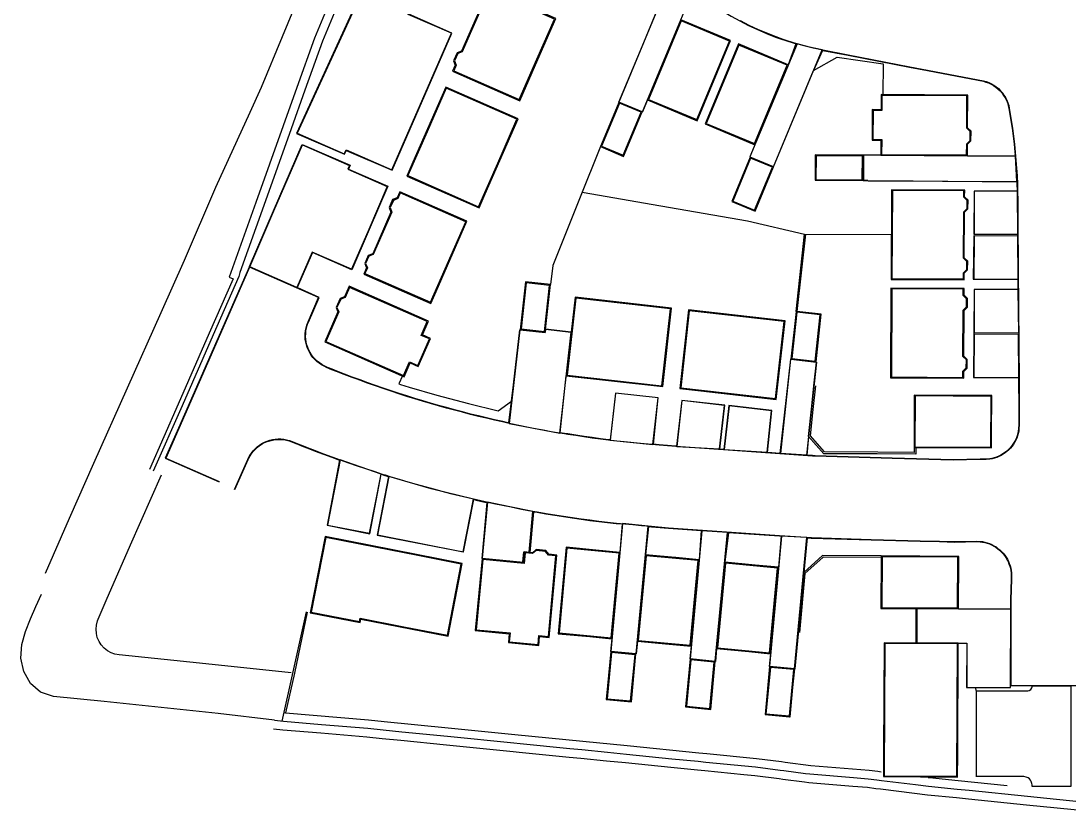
# Model space of a CAD drawing. Header units: metres. Extents: x 356888 to 357246, y 383229 to 383666.
# Drawn here: x 356888.5 to 357010.7, y 383228.6 to 383320.7 of the extents above; entities that cross this region are included whole.
import ezdxf

# ---------------------------------------------------------------- set-up
doc = ezdxf.new("R2010")
doc.units = ezdxf.units.M
for name, color, linetype in [('3D_LINES', 4, 'Continuous'), ('GARAGES FFL', 1, 'Continuous'), ('PLOTS EXTERNAL LEVEL', 3, 'Continuous'), ('PLOTS FFL', 1, 'Continuous')]:
    doc.layers.add(name, color=color, linetype=linetype)

msp = doc.modelspace()

# ---------------------------------------------------------------- linework, layer by layer
at = {"layer": '3D_LINES'}
for points in [[(356941.67, 383364.8, 11.3), (356938.3, 383356.62, 11.2), (356934.58, 383347.55, 10.8), (356930.76, 383338.27, 10.7), (356925.42, 383325.29, 10.55), (356922.72, 383318.72, 10.47), (356920.66, 383312.96, 10.4), (356919.06, 383308.49, 11.1), (356915.86, 383299.55, 11.25), (356912.75, 383290.86, 11.55), (356913.21, 383290.66, 11.55), (356910.42, 383284.31, 11.65), (356906.79, 383276.05, 11.75), (356903.44, 383268.43, 11.75)], [(356942.59, 383364.42, 11.3), (356939.23, 383356.24, 11.2), (356935.5, 383347.17, 10.8), (356931.69, 383337.89, 10.7), (356926.35, 383324.91, 10.55), (356923.66, 383318.36, 10.47), (356921.6, 383312.63, 10.4), (356920, 383308.15, 11.1), (356916.8, 383299.21, 11.25), (356914, 383291.4, 11.55), (356913.87, 383290.92, 11.55)], [(356953.05, 383327.79, 12.6), (356953.45, 383328.71, 12.65), (356961.78, 383325.05, 13.07), (356962.85, 383322.4, 13.2), (356960.89, 383317.71, 13.2), (356958.19, 383311.22, 13.05), (356958.21, 383311.21, 13.05)], [(356891.33, 383256.34, 9.8), (356894.12, 383262.76, 9.57), (356896.95, 383269.16, 9.64), (356904.83, 383286.74, 9.65), (356907.53, 383292.82, 9.75), (356911.21, 383301.32, 9.65), (356915.21, 383310.06, 9.75), (356916.54, 383312.98, 9.78), (356921.43, 383324.84, 9.96)], [(356928.13, 383323.99, 12.05), (356920.62, 383307.59, 12.05), (356926.22, 383305.17, 12.25), (356926.42, 383305.62, 12.15), (356931.78, 383303.31, 12.5), (356938.75, 383319.3, 12.5), (356933.71, 383321.51, 12.08), (356933.79, 383321.69, 12.08)], [(356966.9, 383324.07, 13.09), (356967.05, 383323.98, 13.1), (356967.81, 383323.52, 13.13), (356968.14, 383323.31, 13.14), (356968.55, 383323.04, 13.15), (356969.38, 383322.48, 13.18), (356969.93, 383322.13, 13.2), (356970.35, 383321.86, 13.21), (356971.33, 383321.27, 13.24), (356972.34, 383320.72, 13.27), (356973.36, 383320.2, 13.3), (356974.39, 383319.71, 13.32), (356975.44, 383319.26, 13.35), (356976.51, 383318.84, 13.38), (356977.33, 383318.55, 13.4), (356977.59, 383318.46, 13.41), (356978.68, 383318.11, 13.44), (356978.89, 383318.05, 13.44)], [(356972.36, 383320.76, 13.27), (356973.38, 383320.24, 13.3), (356974.41, 383319.76, 13.32), (356975.46, 383319.31, 13.35), (356976.53, 383318.89, 13.38), (356977.34, 383318.6, 13.4), (356977.6, 383318.5, 13.41), (356978.69, 383318.16, 13.44), (356979.79, 383317.84, 13.47), (356980.9, 383317.57, 13.49), (356982.02, 383317.33, 13.52), (356984.97, 383316.76, 13.6), (356992.16, 383315.38, 13.8), (356994.23, 383314.98, 13.86), (356999.32, 383314, 14), (357000.76, 383313.73, 14.06), (357001.08, 383313.64, 14.08), (357001.39, 383313.52, 14.09), (357001.69, 383313.38, 14.1), (357001.98, 383313.22, 14.12), (357002.25, 383313.03, 14.13), (357002.51, 383312.82, 14.14), (357002.75, 383312.58, 14.16), (357002.97, 383312.33, 14.17), (357003.16, 383312.06, 14.19), (357003.34, 383311.78, 14.2), (357003.49, 383311.48, 14.21), (357003.61, 383311.18, 14.21), (357003.71, 383310.86, 14.22), (357003.78, 383310.53, 14.22), (357003.86, 383310.05, 14.23), (357004.01, 383309.13, 14.25), (357004.14, 383308.21, 14.27), (357004.27, 383307.28, 14.28), (357004.38, 383306.36, 14.3), (357004.47, 383305.43, 14.31), (357004.55, 383304.5, 14.31), (357004.62, 383303.57, 14.32), (357004.68, 383302.64, 14.33), (357004.72, 383301.71, 14.33), (357004.75, 383300.78, 14.34), (357004.76, 383299.85, 14.34), (357004.78, 383297.5, 14.36), (357004.82, 383291.79, 14.4), (357004.92, 383278.66, 14.3), (357004.94, 383275.89, 14.25), (357004.94, 383274.92, 14.23), (357004.94, 383273.65, 14.21), (357004.91, 383273.16, 14.2), (357004.88, 383272.89, 14.18), (357004.82, 383272.61, 14.17), (357004.74, 383272.35, 14.15), (357004.65, 383272.08, 14.13), (357004.53, 383271.83, 14.11), (357004.4, 383271.58, 14.1), (357004.25, 383271.34, 14.08), (357004.09, 383271.12, 14.06), (357003.91, 383270.91, 14.04), (357003.72, 383270.7, 14.03), (357003.51, 383270.52, 14.01), (357003.29, 383270.35, 13.99), (357003.06, 383270.19, 13.97), (357002.82, 383270.05, 13.96), (357002.57, 383269.93, 13.94), (357002.31, 383269.82, 13.92), (357002.04, 383269.74, 13.9), (357001.77, 383269.67, 13.89), (357001.5, 383269.62, 13.87), (357001.08, 383269.58, 13.84), (357000.37, 383269.57, 13.8), (356997.22, 383269.51, 13.73), (356990.13, 383269.71, 13.6), (356981.14, 383269.97, 13.41), (356980.8, 383269.99, 13.4), (356970.96, 383270.67, 13.2), (356964.86, 383271.09, 13.07), (356962.93, 383271.26, 13.03), (356961.66, 383271.38, 13), (356960.74, 383271.47, 12.98), (356958.86, 383271.63, 12.94), (356957.98, 383271.73, 12.93), (356957.02, 383271.84, 12.91), (356956.07, 383271.96, 12.89), (356955.11, 383272.09, 12.87), (356954.15, 383272.23, 12.85), (356953.2, 383272.37, 12.83), (356952.25, 383272.52, 12.81), (356951.88, 383272.58, 12.8), (356951.29, 383272.67, 12.79), (356950.34, 383272.83, 12.77), (356949.39, 383273, 12.75), (356948.44, 383273.18, 12.72), (356947.5, 383273.37, 12.7), (356946.55, 383273.56, 12.68), (356945.61, 383273.75, 12.66), (356945.11, 383273.86, 12.65), (356944.66, 383273.96, 12.64), (356943.72, 383274.17, 12.62), (356942.78, 383274.39, 12.6), (356941.84, 383274.61, 12.58), (356940.91, 383274.85, 12.56), (356939.97, 383275.09, 12.54), (356939.04, 383275.33, 12.52), (356938.11, 383275.58, 12.5), (356937.18, 383275.84, 12.48), (356936.25, 383276.11, 12.46), (356935.32, 383276.38, 12.44), (356934.4, 383276.66, 12.42), (356933.48, 383276.95, 12.4), (356932.56, 383277.25, 12.38), (356931.64, 383277.55, 12.36), (356930.73, 383277.85, 12.33), (356929.82, 383278.17, 12.31), (356928.91, 383278.49, 12.29), (356928, 383278.82, 12.27), (356927.67, 383278.94, 12.26), (356927.09, 383279.15, 12.25), (356926.19, 383279.49, 12.23), (356925.29, 383279.84, 12.21), (356924.75, 383280.05, 12.2), (356924.12, 383280.32, 12.19), (356923.82, 383280.46, 12.18), (356923.53, 383280.62, 12.17), (356923.25, 383280.81, 12.17), (356922.99, 383281.01, 12.16), (356922.75, 383281.24, 12.15), (356922.53, 383281.49, 12.15), (356922.33, 383281.75, 12.14), (356922.15, 383282.03, 12.13), (356922, 383282.33, 12.13), (356921.87, 383282.64, 12.12), (356921.77, 383282.95, 12.11), (356921.69, 383283.28, 12.11), (356921.64, 383283.6, 12.1), (356921.62, 383283.94, 12.09), (356921.63, 383284.27, 12.08), (356921.66, 383284.6, 12.08), (356921.72, 383284.93, 12.07), (356921.81, 383285.25, 12.06), (356921.93, 383285.56, 12.05), (356921.96, 383285.63, 12.05), (356923.19, 383288.47, 11.98), (356915.14, 383292.01, 11.98), (356910.93, 383282.43, 12.1), (356906.88, 383273.21, 12.2), (356905.37, 383269.76, 12.22), (356911.6, 383267.03, 12.22)], [(356981.98, 383317.28, 13.52), (356982.01, 383317.28, 13.52), (356984.96, 383316.71, 13.6), (356992.15, 383315.33, 13.8), (356994.22, 383314.93, 13.86), (356999.31, 383313.95, 14), (357000.75, 383313.68, 14.06), (357001.06, 383313.59, 14.08), (357001.37, 383313.48, 14.09), (357001.67, 383313.34, 14.1), (357001.95, 383313.17, 14.12), (357002.22, 383312.99, 14.13), (357002.48, 383312.78, 14.14), (357002.71, 383312.55, 14.16), (357002.93, 383312.3, 14.17), (357003.12, 383312.04, 14.19), (357003.29, 383311.76, 14.2), (357003.44, 383311.46, 14.21), (357003.56, 383311.16, 14.21), (357003.66, 383310.85, 14.22), (357003.73, 383310.52, 14.22), (357003.81, 383310.04, 14.23), (357003.96, 383309.12, 14.25), (357004.1, 383308.2, 14.27), (357004.22, 383307.28, 14.28), (357004.33, 383306.35, 14.3), (357004.42, 383305.43, 14.31), (357004.45, 383305.13, 14.31)], [(356976.27, 383303.7, 13.35), (356980.95, 383314.94, 13.45), (356983.7, 383316.5, 13.6), (356989.06, 383315.71, 13.8), (356989.04, 383312.12, 13.9)], [(356961.55, 383311.5, 13.3), (356960.97, 383310.1, 13.25), (356960.94, 383310.11, 13.25)], [(356915.12, 383292.09, 11.98), (356917.92, 383298.58, 11.9), (356921.28, 383306.32, 12), (356926.87, 383303.9, 12.2), (356926.68, 383303.44, 12.2), (356931.27, 383301.46, 12.4), (356929.08, 383296.39, 12.4), (356927.06, 383291.71, 12.4), (356922.47, 383293.7, 12.1), (356920.7, 383289.63, 11.98)], [(356956.07, 383306.06, 13.05), (356953.62, 383299.97, 13.05), (356950.5, 383292.2, 12.97), (356950.25, 383289.97, 12.95)], [(356974.09, 383306.28, 13.4), (356973.5, 383304.86, 13.35)], [(356988.78, 383305.05, 13.9), (356986.78, 383305.06, 13.95)], [(356992.58, 383302.03, 14.1), (356987.27, 383302.06, 13.96), (356987.27, 383302.11, 13.96), (356986.73, 383302.11, 13.95)], [(357004.66, 383301.92, 14.33), (357004.67, 383301.71, 14.33), (357004.7, 383300.89, 14.34)], [(356953.94, 383300.76, 13.05), (356963.12, 383299.16, 13.2), (356973.22, 383297.4, 13.35)], [(356973.22, 383297.4, 13.35), (356979.88, 383295.86, 13.5), (356990.01, 383295.81, 14.1)], [(356978.91, 383286.86, 13.15), (356979.88, 383295.86, 13.5)], [(356979.99, 383295.86, 13.51), (356978.98, 383286.85, 13.6)], [(357004.74, 383295.82, 14.37), (357004.75, 383295.64, 14.37)], [(356915.11, 383292.07, 11.98), (356910.88, 383282.45, 12.1), (356906.84, 383273.23, 12.2), (356905.3, 383269.74, 12.22), (356911.58, 383266.98, 12.22)], [(356913.87, 383290.92, 11.55), (356910.88, 383284.11, 11.65), (356907.25, 383275.85, 11.75), (356903.9, 383268.22, 11.75)], [(357004.78, 383290.58, 14.39), (357004.79, 383289.41, 14.38)], [(356945.38, 383273.85, 12.66), (356945.12, 383273.91, 12.65), (356944.67, 383274.01, 12.64), (356943.73, 383274.22, 12.62), (356942.79, 383274.44, 12.6), (356941.85, 383274.66, 12.58), (356940.92, 383274.89, 12.56), (356939.98, 383275.13, 12.54), (356939.05, 383275.38, 12.52), (356938.12, 383275.63, 12.5), (356937.19, 383275.89, 12.48), (356936.26, 383276.16, 12.46), (356935.34, 383276.43, 12.44), (356934.42, 383276.71, 12.42), (356933.49, 383277, 12.4), (356932.58, 383277.29, 12.38), (356931.66, 383277.59, 12.36), (356930.74, 383277.9, 12.33), (356929.83, 383278.22, 12.31), (356928.92, 383278.54, 12.29), (356928.02, 383278.86, 12.27), (356927.69, 383278.98, 12.26), (356927.11, 383279.2, 12.25), (356926.21, 383279.54, 12.23), (356925.31, 383279.89, 12.21), (356924.77, 383280.1, 12.2), (356924.22, 383280.33, 12.19), (356923.84, 383280.5, 12.18), (356923.56, 383280.66, 12.17), (356923.28, 383280.85, 12.17), (356923.03, 383281.05, 12.16), (356922.79, 383281.28, 12.15), (356922.57, 383281.52, 12.15), (356922.37, 383281.78, 12.14), (356922.2, 383282.06, 12.13), (356922.04, 383282.35, 12.13), (356921.92, 383282.65, 12.12), (356921.82, 383282.97, 12.11), (356921.74, 383283.28, 12.11), (356921.69, 383283.61, 12.1), (356921.67, 383283.94, 12.09), (356921.68, 383284.27, 12.08), (356921.71, 383284.59, 12.08), (356921.77, 383284.91, 12.07), (356921.86, 383285.23, 12.06), (356921.97, 383285.54, 12.05), (356922, 383285.61, 12.05), (356923.26, 383288.49, 11.98), (356920.75, 383289.6, 11.98)], [(356945.93, 383278.29, 12.8), (356946.65, 383284.72, 12.95), (356946.7, 383284.72, 12.95)], [(356949.67, 383284.78, 12.95), (356952.65, 383284.45, 13.05)], [(356992.87, 383270.98, 13.65), (356992.87, 383270.2, 13.64), (356992.87, 383270.2, 13.64), (356988.38, 383270.23, 13.6), (356982.13, 383270.26, 13.4), (356980.35, 383272.26, 13.45), (356980.69, 383275.45, 13.5), (356980.69, 383275.45, 13.5), (356980.98, 383278.18, 13.55), (356981.28, 383280.95, 13.6)], [(356932.96, 383279.33, 12.3), (356932.56, 383278.41, 12.34), (356932.76, 383278.33, 12.35), (356933.77, 383278.03, 12.4), (356936.99, 383277.07, 12.46), (356940.69, 383276.11, 12.53), (356944.14, 383275.28, 12.6), (356945.71, 383276.39, 12.7), (356945.93, 383278.29, 12.8)], [(357004.87, 383279.09, 14.3), (357004.87, 383278.66, 14.3), (357004.89, 383275.89, 14.25), (357004.89, 383274.92, 14.23), (357004.89, 383273.65, 14.21), (357004.86, 383273.17, 14.2), (357004.83, 383272.9, 14.18), (357004.77, 383272.63, 14.17), (357004.69, 383272.36, 14.15), (357004.6, 383272.1, 14.13), (357004.49, 383271.85, 14.11), (357004.36, 383271.61, 14.1), (357004.21, 383271.37, 14.08), (357004.05, 383271.15, 14.06), (357003.87, 383270.94, 14.04), (357003.68, 383270.74, 14.03), (357003.48, 383270.56, 14.01), (357003.26, 383270.39, 13.99), (357003.03, 383270.23, 13.97), (357002.79, 383270.09, 13.96), (357002.54, 383269.97, 13.94), (357002.29, 383269.87, 13.92), (357002.03, 383269.78, 13.9), (357001.76, 383269.72, 13.89), (357001.49, 383269.67, 13.87), (357001.07, 383269.63, 13.84), (357000.37, 383269.62, 13.8), (356997.22, 383269.56, 13.73), (356990.13, 383269.76, 13.6), (356981.14, 383270.02, 13.41), (356980.8, 383270.04, 13.4), (356980.15, 383270.08, 13.39)], [(356992.66, 383270.99, 13.95), (356992.66, 383270.42, 13.91), (356992.66, 383270.42, 13.91), (356988.43, 383270.44, 13.6), (356982.23, 383270.47, 13.4), (356980.57, 383272.33, 13.44), (356980.91, 383275.43, 13.5), (356981.22, 383278.16, 13.55)], [(356913.38, 383266.1, 12.22), (356914.92, 383269.6, 12.21), (356915, 383269.77, 12.21), (356915.16, 383270.06, 12.21), (356915.34, 383270.34, 12.21), (356915.55, 383270.6, 12.21), (356915.78, 383270.84, 12.21), (356916.02, 383271.06, 12.21), (356916.29, 383271.26, 12.21), (356916.57, 383271.44, 12.21), (356916.86, 383271.6, 12.21), (356917.17, 383271.73, 12.21), (356917.48, 383271.83, 12.21), (356917.81, 383271.91, 12.21), (356918.13, 383271.96, 12.21), (356918.47, 383271.98, 12.21), (356918.8, 383271.98, 12.2), (356919.13, 383271.95, 12.2), (356919.46, 383271.89, 12.2), (356919.78, 383271.8, 12.2), (356920.1, 383271.68, 12.2), (356920.57, 383271.49, 12.2), (356920.58, 383271.49, 12.2), (356921.39, 383271.17, 12.2), (356921.84, 383270.99, 12.21), (356922.8, 383270.62, 12.23), (356923.77, 383270.25, 12.26), (356924.74, 383269.89, 12.28), (356925.71, 383269.54, 12.3), (356926.69, 383269.2, 12.32), (356927.67, 383268.86, 12.34), (356928.65, 383268.53, 12.36), (356929.63, 383268.21, 12.37), (356930.62, 383267.89, 12.39), (356930.95, 383267.79, 12.4), (356931.61, 383267.58, 12.41), (356932.6, 383267.28, 12.43), (356933.59, 383266.99, 12.46), (356934.59, 383266.7, 12.48), (356935.58, 383266.43, 12.5), (356936.58, 383266.15, 12.52), (356937.58, 383265.89, 12.54), (356938.59, 383265.63, 12.56), (356939.59, 383265.38, 12.58), (356940.6, 383265.14, 12.6), (356941.6, 383264.91, 12.62), (356942.61, 383264.68, 12.64), (356943.63, 383264.46, 12.66), (356944.64, 383264.25, 12.68), (356945.65, 383264.05, 12.7), (356946.67, 383263.85, 12.72), (356947.69, 383263.66, 12.74), (356948.71, 383263.48, 12.76), (356949.73, 383263.3, 12.78), (356950.75, 383263.14, 12.8), (356951.77, 383262.98, 12.82), (356952.8, 383262.82, 12.84), (356953.82, 383262.68, 12.86), (356954.85, 383262.54, 12.88), (356955.87, 383262.41, 12.9), (356956.9, 383262.29, 12.92), (356957.93, 383262.18, 12.94), (356959.87, 383262.01, 12.98), (356960.88, 383261.91, 13), (356962.05, 383261.8, 13.03), (356964.02, 383261.63, 13.07), (356970.23, 383261.2, 13.2), (356976.97, 383260.73, 13.33), (356980.69, 383260.48, 13.4), (356987.67, 383260.28, 13.55), (356993.38, 383260.12, 13.66), (356995.64, 383260.06, 13.7), (356997.39, 383260.01, 13.74), (356999.96, 383260.06, 13.8), (357000.39, 383260.04, 13.8), (357000.67, 383260.01, 13.8), (357000.94, 383259.95, 13.81), (357001.21, 383259.88, 13.81), (357001.48, 383259.78, 13.81), (357001.74, 383259.67, 13.81), (357001.99, 383259.54, 13.81), (357002.23, 383259.4, 13.81), (357002.46, 383259.23, 13.82), (357002.67, 383259.06, 13.82), (357002.88, 383258.86, 13.82), (357003.07, 383258.66, 13.82), (357003.25, 383258.44, 13.82), (357003.41, 383258.21, 13.82), (357003.55, 383257.96, 13.83), (357003.68, 383257.71, 13.83), (357003.78, 383257.45, 13.83), (357003.87, 383257.19, 13.83), (357003.95, 383256.92, 13.83), (357004, 383256.64, 13.83), (357004.03, 383256.36, 13.84), (357004.04, 383256.08, 13.84), (357004.03, 383255.65, 13.84), (357003.96, 383253.24, 13.83), (357003.94, 383250.21, 13.81), (357003.94, 383249.81, 13.81), (357003.94, 383243.24, 13.86), (357013.44, 383243.24, 13.86)], [(356913.42, 383266.08, 12.22), (356914.96, 383269.58, 12.21), (356915.04, 383269.75, 12.21), (356915.2, 383270.03, 12.21), (356915.38, 383270.31, 12.21), (356915.59, 383270.56, 12.21), (356915.81, 383270.8, 12.21), (356916.05, 383271.02, 12.21), (356916.31, 383271.22, 12.21), (356916.59, 383271.4, 12.21), (356916.88, 383271.55, 12.21), (356917.18, 383271.68, 12.21), (356917.5, 383271.78, 12.21), (356917.81, 383271.86, 12.21), (356918.14, 383271.91, 12.21), (356918.47, 383271.93, 12.21), (356918.79, 383271.93, 12.2), (356919.12, 383271.9, 12.2), (356919.44, 383271.84, 12.2), (356919.76, 383271.75, 12.2), (356920.08, 383271.63, 12.2), (356920.55, 383271.44, 12.2), (356920.56, 383271.44, 12.2), (356921.37, 383271.12, 12.2), (356921.82, 383270.94, 12.21), (356922.78, 383270.57, 12.23), (356923.75, 383270.2, 12.26), (356924.72, 383269.85, 12.28), (356925.63, 383269.52, 12.3)], [(356957.2, 383271.87, 12.91), (356957.03, 383271.89, 12.91), (356956.07, 383272.01, 12.89), (356955.12, 383272.14, 12.87), (356954.16, 383272.28, 12.85), (356953.21, 383272.42, 12.83), (356952.25, 383272.57, 12.81), (356951.89, 383272.63, 12.8), (356951.37, 383272.71, 12.79)], [(356964.93, 383271.13, 13.07), (356964.86, 383271.14, 13.07), (356962.94, 383271.31, 13.03), (356962.25, 383271.37, 13.01)], [(356970.49, 383270.75, 13.19), (356970, 383270.78, 13.18)], [(356977.06, 383270.3, 13.32), (356975.56, 383270.4, 13.29)], [(356920, 383244.71, 12), (356909.29, 383245.83, 11.9), (356899.91, 383246.8, 11.81), (356899.43, 383246.89, 11.8), (356898.97, 383247.06, 11.8), (356898.54, 383247.3, 11.81), (356898.16, 383247.61, 11.83), (356897.83, 383247.97, 11.84), (356897.57, 383248.38, 11.86), (356897.37, 383248.83, 11.87), (356897.26, 383249.31, 11.88), (356897.22, 383249.8, 11.9), (356897.26, 383250.28, 11.91), (356897.38, 383250.76, 11.93), (356897.47, 383250.99, 11.93), (356898.41, 383253.13, 12), (356901.26, 383259.62, 12.15), (356904.85, 383267.81, 12.22)], [(356930.49, 383267.88, 12.39), (356930.6, 383267.84, 12.39), (356930.93, 383267.74, 12.4), (356931.36, 383267.61, 12.41)], [(356941.31, 383264.93, 12.61), (356941.59, 383264.86, 12.62), (356942.6, 383264.63, 12.64), (356942.82, 383264.58, 12.64)], [(356948.27, 383263.5, 12.75), (356948.7, 383263.43, 12.76), (356949.72, 383263.25, 12.78), (356950.74, 383263.09, 12.8), (356951.76, 383262.93, 12.82), (356952.79, 383262.77, 12.84), (356953.81, 383262.63, 12.86), (356954.84, 383262.49, 12.88), (356955.87, 383262.36, 12.9), (356956.9, 383262.24, 12.92), (356957.92, 383262.13, 12.94), (356958.6, 383262.07, 12.96)], [(356961.68, 383261.78, 13.02), (356962.05, 383261.75, 13.03), (356964.02, 383261.58, 13.07), (356967.82, 383261.31, 13.15)], [(356971, 383261.09, 13.21), (356976.97, 383260.68, 13.33), (356977.15, 383260.67, 13.33)], [(356980.21, 383260.46, 13.39), (356980.68, 383260.43, 13.4), (356987.67, 383260.23, 13.55), (356993.37, 383260.07, 13.66), (356995.63, 383260.01, 13.7), (356997.39, 383259.96, 13.74), (356999.95, 383260.01, 13.8), (357000.38, 383259.99, 13.8), (357000.66, 383259.96, 13.8), (357000.93, 383259.9, 13.81), (357001.2, 383259.83, 13.81), (357001.46, 383259.74, 13.81), (357001.72, 383259.63, 13.81), (357001.96, 383259.5, 13.81), (357002.2, 383259.36, 13.81), (357002.43, 383259.19, 13.82), (357002.64, 383259.02, 13.82), (357002.84, 383258.83, 13.82), (357003.03, 383258.62, 13.82), (357003.21, 383258.41, 13.82), (357003.36, 383258.18, 13.82), (357003.51, 383257.94, 13.83), (357003.63, 383257.69, 13.83), (357003.74, 383257.44, 13.83), (357003.83, 383257.17, 13.83), (357003.9, 383256.9, 13.83), (357003.95, 383256.63, 13.83), (357003.98, 383256.36, 13.84), (357003.99, 383256.08, 13.84), (357003.98, 383255.65, 13.84), (357003.91, 383253.24, 13.83), (357003.9, 383252.18, 13.82)], [(356988.83, 383258.34, 13.52), (356981.98, 383258.38, 13.39), (356979.8, 383256.4, 13.34), (356979.8, 383256.39, 13.34), (356979.13, 383249.26, 13.2), (356978.74, 383245.18, 13.1)], [(356988.83, 383258.15, 13.75), (356982.06, 383258.2, 13.75), (356979.91, 383256.31, 13.75), (356979.29, 383249.4, 13.75)], [(356918.03, 383239.18, 10.15), (356911.46, 383239.97, 10), (356898.16, 383241.36, 9.95), (356892.27, 383241.97, 9.83), (356890.75, 383242.46, 9.8), (356889.56, 383243.49, 9.77), (356888.78, 383244.87, 9.74), (356888.46, 383246.42, 9.7), (356888.57, 383248.01, 9.67), (356889, 383249.53, 9.64), (356889.58, 383251.01, 9.69), (356890.21, 383252.46, 9.75), (356890.87, 383253.89, 9.8)], [(356921.72, 383251.81, 12.55), (356920.18, 383244.84, 12), (356918.91, 383239.1, 10.17)], [(356921.86, 383251.78, 12.55), (356920.36, 383244.66, 12), (356919.34, 383240.07, 11.62)], [(356957.4, 383248.69, 12.75), (356957.26, 383247.2, 12.75), (356957.28, 383247.2, 12.75)], [(356960.38, 383248.41, 12.8), (356960.24, 383246.92, 12.8), (356960.22, 383246.92, 12.8)], [(356966.65, 383247.82, 12.95), (356966.51, 383246.33, 12.95), (356966.53, 383246.33, 12.95)], [(356969.63, 383247.54, 13), (356969.49, 383246.05, 12.95), (356969.47, 383246.05, 12.95)], [(356975.9, 383246.95, 13.15), (356975.76, 383245.46, 13.15)], [(356919.13, 383240.09, 10.48), (356919.34, 383240.07, 11.62), (356929.01, 383239.24, 11.58), (356930.82, 383239.06, 11.6), (356938.31, 383238.32, 11.65), (356946.08, 383237.54, 11.7), (356954, 383236.75, 11.85), (356959.21, 383236.24, 11.9), (356967.57, 383235.4, 11.95), (356968.47, 383235.31, 11.95), (356974.29, 383234.73, 12.25), (356977.18, 383234.37, 12.4), (356977.61, 383234.31, 12.7), (356980.61, 383233.93, 12.95), (356987.43, 383233.36, 13.52), (356988.44, 383233.24, 13.6), (356988.84, 383233.19, 13.6)], [(356918.03, 383239.18, 10.15), (356919.11, 383239.08, 10.17), (356923.52, 383238.71, 10.25), (356928.92, 383238.25, 10.39), (356930.72, 383238.07, 10.44), (356932.89, 383237.85, 10.5), (356938.21, 383237.32, 10.6), (356945.98, 383236.55, 10.74), (356946.69, 383236.48, 10.75), (356952.52, 383235.9, 10.85), (356953.9, 383235.76, 10.9), (356956.89, 383235.46, 11), (356959.11, 383235.24, 11.07), (356964.39, 383234.71, 11.25), (356967.47, 383234.41, 11.34), (356968.37, 383234.32, 11.37), (356972.92, 383233.86, 11.5), (356974.18, 383233.74, 11.54), (356977.05, 383233.37, 11.65), (356977.49, 383233.32, 11.66), (356980.01, 383233, 11.75), (356980.5, 383232.94, 11.77), (356985.61, 383232.51, 12), (356987.33, 383232.37, 12.05), (356988.32, 383232.25, 12.08), (356988.87, 383232.18, 12.1), (356992.82, 383231.69, 12.25), (356994.36, 383231.51, 12.31), (356997.7, 383231.16, 12.44), (356999.11, 383231.02, 12.5), (357005.9, 383230.32, 12.75), (357013.05, 383229.6, 13)], [(356917.94, 383238.18, 10.15), (356919.03, 383238.09, 10.17), (356923.44, 383237.71, 10.25), (356928.82, 383237.25, 10.39), (356930.62, 383237.07, 10.44), (356932.79, 383236.85, 10.5), (356938.11, 383236.32, 10.6), (356945.88, 383235.55, 10.74), (356946.59, 383235.48, 10.75), (356952.42, 383234.9, 10.85), (356953.8, 383234.76, 10.9), (356956.79, 383234.47, 11), (356959.01, 383234.25, 11.07), (356964.29, 383233.72, 11.25), (356967.38, 383233.41, 11.34), (356968.27, 383233.32, 11.37), (356972.82, 383232.87, 11.5), (356974.07, 383232.74, 11.54), (356976.93, 383232.38, 11.65), (356977.36, 383232.33, 11.66), (356979.88, 383232.01, 11.75), (356980.4, 383231.94, 11.77), (356985.52, 383231.52, 12), (356987.22, 383231.37, 12.05), (356988.2, 383231.25, 12.08), (356988.75, 383231.19, 12.1), (356992.7, 383230.7, 12.25), (356994.24, 383230.51, 12.31), (356997.6, 383230.17, 12.44), (356999.01, 383230.02, 12.5), (357005.8, 383229.33, 12.75), (357012.95, 383228.61, 13)], [(356994.31, 383232.52, 13.6), (356994.47, 383232.5, 13.6), (356997.8, 383232.16, 13.6), (357003.53, 383231.57, 13.9)]]:
    msp.add_polyline3d(points, dxfattribs=at)
at = {"layer": '3D_LINES', "linetype": 'Continuous'}
for points in [[(356964.17, 383325.57, 13), (356958.21, 383311.26, 13.08), (356960.97, 383310.11, 13.25), (356966.82, 383324.16, 13.09)], [(356979.01, 383318.06, 13.44), (356973.52, 383304.86, 13.35), (356976.26, 383303.72, 13.35), (356981.94, 383317.33, 13.52), (356980.48, 383317.65, 13.48)], [(357004.51, 383304.96, 14.31), (356986.76, 383305.05, 13.95), (356986.75, 383302.13, 13.95), (356987.3, 383302.08, 13.97), (357004.67, 383301.99, 14.33)], [(357004.74, 383300.84, 14.34), (356999.69, 383300.87, 14.14), (356999.66, 383295.87, 14.15), (357004.78, 383295.84, 14.37)], [(357004.79, 383295.63, 14.37), (356999.66, 383295.65, 14.15), (356999.63, 383290.65, 14.15), (357004.8, 383290.62, 14.39)], [(357004.83, 383289.36, 14.38), (356999.69, 383289.39, 14.15), (356999.66, 383284.39, 14.14), (357004.88, 383284.36, 14.34)], [(356951.33, 383272.67, 12.79), (356952.65, 383284.44, 13.05), (356949.67, 383284.78, 12.95), (356949.63, 383284.39, 12.95), (356946.65, 383284.72, 12.95), (356945.43, 383273.8, 12.66)], [(357004.87, 383284.15, 14.34), (356999.66, 383284.18, 14.14), (356999.63, 383279.18, 14.05), (357004.91, 383279.15, 14.3)], [(356977.12, 383270.27, 13.32), (356978.3, 383281.28, 13.16), (356981.28, 383280.95, 13.6), (356980.11, 383270.09, 13.39)], [(356962.2, 383271.35, 13.01), (356962.8, 383276.76, 13.04), (356957.83, 383277.32, 13.02), (356957.22, 383271.86, 12.91)], [(356969.97, 383270.82, 13.18), (356970.53, 383275.9, 13.16), (356965.56, 383276.45, 13.07), (356964.97, 383271.1, 13.07)], [(356975.51, 383270.45, 13.29), (356976.05, 383275.28, 13.18), (356971.08, 383275.84, 13.16), (356970.51, 383270.76, 13.19)], [(356925.69, 383269.53, 12.3), (356924.22, 383261.94, 12.51), (356929.12, 383260.98, 12.53), (356930.47, 383267.88, 12.39)], [(356931.39, 383267.62, 12.41), (356930.05, 383260.8, 12.53), (356940.07, 383258.84, 12.56), (356941.27, 383264.97, 12.61), (356936.31, 383266.16, 12.51)], [(356942.88, 383264.61, 12.65), (356942.27, 383258.07, 12.6), (356947.02, 383257.63, 12.6), (356947.14, 383258.84, 12.6), (356947.76, 383258.78, 12.6), (356948.2, 383263.54, 12.75), (356945.49, 383264.06, 12.7)], [(356958.66, 383262.11, 12.96), (356957.27, 383247.21, 12.75), (356960.23, 383246.94, 12.77), (356961.64, 383261.83, 13.02)], [(356967.92, 383261.29, 13.15), (356966.53, 383246.34, 12.95), (356969.46, 383246.07, 12.95), (356970.9, 383261.06, 13.21)], [(356977.19, 383260.66, 13.33), (356975.78, 383245.48, 13.15), (356978.7, 383245.2, 13.15), (356980.17, 383260.49, 13.39)], [(357003.94, 383252.14, 13.82), (356993, 383252.18, 13.75), (356992.99, 383248.25, 13.8), (356998.84, 383248.17, 13.8), (356998.81, 383243.02, 13.81), (357003.91, 383242.99, 13.86)], [(357010.94, 383243.22, 13.86), (357010.94, 383231.48, 13.88), (357006.44, 383231.48, 13.89), (357006.43, 383231.67, 13.89), (357006.42, 383231.83, 13.89), (357006.34, 383232.06, 13.89), (357006.24, 383232.22, 13.89), (357006.12, 383232.35, 13.89), (357005.98, 383232.47, 13.89), (357005.76, 383232.57, 13.89), (357005.49, 383232.63, 13.89), (356999.94, 383232.63, 13.82), (356999.94, 383242.63, 13.82), (357005.94, 383242.63, 13.86), (357006.11, 383242.66, 13.86), (357006.3, 383242.78, 13.86), (357006.4, 383242.95, 13.86), (357006.43, 383243.08, 13.86), (357006.44, 383243.22, 13.86)]]:
    msp.add_polyline3d(points, close=True, dxfattribs=at)
at = {"layer": '3D_LINES'}
for points in [[(356928.22, 383324.06, 12.05), (356920.68, 383307.62, 12.05), (356926.19, 383305.23, 12.25), (356926.4, 383305.69, 12.15), (356931.75, 383303.37, 12.5), (356938.68, 383319.27, 12.5), (356933.64, 383321.48, 12.08), (356933.77, 383321.76, 12.08), (356928.22, 383324.06, 12.05)], [(356915.16, 383292.05, 11.98), (356917.97, 383298.56, 11.9), (356921.3, 383306.26, 12), (356926.81, 383303.88, 12.2), (356926.61, 383303.42, 12.2), (356931.2, 383301.43, 12.4), (356929.04, 383296.41, 12.4), (356927.03, 383291.78, 12.4), (356922.44, 383293.76, 12.1), (356920.64, 383289.62, 11.98), (356915.16, 383292.05, 11.98)]]:
    msp.add_polyline3d(points, close=True, dxfattribs=at)
at = {"layer": '3D_LINES', "linetype": 'Continuous'}
for points in [[(356978.89, 383318.05, 13.44), (356977.98, 383315.61, 13.4)], [(356981.98, 383317.28, 13.52), (356980.95, 383314.94, 13.45)], [(356998.9, 383304.99, 13.9), (357004.49, 383304.97, 14.31), (357004.45, 383305.13, 14.31)], [(357004.66, 383301.92, 14.33), (356992.58, 383302.03, 14.1)], [(357004.7, 383300.89, 14.34), (356999.68, 383300.87, 14.14), (356999.63, 383295.84, 14.15), (357004.74, 383295.82, 14.37)], [(357004.75, 383295.64, 14.37), (356999.64, 383295.66, 14.15), (356999.58, 383290.61, 14.15), (357004.78, 383290.58, 14.39)], [(357004.79, 383289.41, 14.38), (356999.68, 383289.4, 14.15), (356999.65, 383284.37, 14.14), (356999.65, 383284.17, 14.14), (356999.61, 383279.16, 14.14), (357004.87, 383279.09, 14.3)], [(356977.06, 383270.3, 13.32), (356978.3, 383281.28, 13.15), (356978.3, 383281.28, 13.15)], [(356951.37, 383272.71, 12.79), (356952.08, 383279.34, 13.05)], [(356962.25, 383271.37, 13.01), (356962.81, 383276.77, 13.04), (356957.83, 383277.33, 13.02), (356957.2, 383271.87, 12.91)], [(356945.38, 383273.85, 12.66), (356945.71, 383276.39, 12.7)], [(356965.56, 383276.47, 13.16), (356964.93, 383271.13, 13.07)], [(356970, 383270.78, 13.18), (356970.57, 383275.92, 13.16), (356965.56, 383276.47, 13.16)], [(356975.56, 383270.4, 13.29), (356976.08, 383275.31, 13.18), (356971.04, 383275.88, 13.16), (356970.49, 383270.75, 13.19)], [(356980.35, 383272.26, 13.45), (356980.15, 383270.08, 13.39)], [(356925.63, 383269.52, 12.3), (356924.2, 383261.93, 12.51), (356929.16, 383260.92, 12.53), (356930.49, 383267.88, 12.39)], [(356975.48, 383270.31, 13.29), (356975.48, 383270.31, 13.29)], [(356931.36, 383267.61, 12.41), (356930.01, 383260.78, 12.53), (356940.1, 383258.81, 12.56), (356941.31, 383264.93, 12.61)], [(356942.82, 383264.58, 12.64), (356942.25, 383258.04, 12.6), (356942.26, 383258.04, 12.6)], [(356948.27, 383263.5, 12.75), (356947.82, 383258.75, 12.6)], [(356958.6, 383262.07, 12.96), (356958.34, 383258.76, 12.75)], [(356961.68, 383261.78, 13.02), (356961.33, 383258.48, 12.8)], [(356967.82, 383261.31, 13.15), (356967.59, 383257.89, 12.95)], [(356971, 383261.09, 13.21), (356970.58, 383257.61, 13)], [(356977.15, 383260.67, 13.33), (356976.84, 383257.02, 13.15)], [(356980.21, 383260.46, 13.39), (356979.8, 383256.4, 13.34)], [(356992.93, 383248.2, 13.8), (356992.92, 383252.21, 13.75)], [(356997.85, 383252.18, 13.75), (357003.9, 383252.18, 13.82)], [(356997.84, 383248.17, 13.8), (356998.83, 383248.17, 13.8), (356998.79, 383243.01, 13.81), (356999.81, 383243, 13.81), (356999.91, 383242.63, 13.81), (356999.92, 383232.61, 13.82)]]:
    msp.add_polyline3d(points, dxfattribs=at)
at = {"layer": '3D_LINES', "transparency": 33554687}
msp.add_polyline3d([(356924.12, 383280.32, 12.18), (356923.82, 383280.46, 12.17), (356923.53, 383280.62, 12.16), (356923.25, 383280.81, 12.15), (356922.99, 383281.01, 12.14), (356922.75, 383281.24, 12.13), (356922.53, 383281.49, 12.12), (356922.33, 383281.75, 12.11), (356922.15, 383282.03, 12.1), (356922, 383282.33, 12.09), (356921.87, 383282.64, 12.09), (356921.77, 383282.95, 12.08), (356921.69, 383283.28, 12.07), (356921.64, 383283.6, 12.06), (356921.62, 383283.94, 12.06), (356921.63, 383284.27, 12.05), (356921.66, 383284.6, 12.05), (356921.72, 383284.93, 12.04), (356921.81, 383285.25, 12.03), (356921.93, 383285.56, 12.03), (356921.96, 383285.63, 12.03)], dxfattribs=at)
at = {"layer": 'GARAGES FFL', "linetype": 'Continuous'}
for points, elevation in [([(356960.81, 383310.06), (356958.28, 383311.11), (356956.2, 383306.12), (356958.73, 383305.06)], 13.25), ([(356986.65, 383304.96), (356981.23, 383304.99), (356981.22, 383302.24), (356986.63, 383302.21)], 13.95), ([(356976.14, 383303.65), (356973.6, 383304.71), (356971.52, 383299.71), (356974.05, 383298.65)], 13.35), ([(356950.14, 383289.88), (356947.41, 383290.19), (356946.81, 383284.81), (356949.54, 383284.5)], 12.95), ([(356981.73, 383286.45), (356979, 383286.75), (356978.41, 383281.37), (356981.14, 383281.07)], 13.6), ([(356960.11, 383246.83), (356957.37, 383247.09), (356956.87, 383241.7), (356959.6, 383241.44)], 12.75), ([(356969.36, 383245.96), (356966.62, 383246.22), (356966.12, 383240.83), (356968.85, 383240.57)], 12.95), ([(356978.63, 383245.09), (356975.9, 383245.35), (356975.39, 383239.95), (356978.13, 383239.7)], 13.15)]:
    msp.add_lwpolyline(points, close=True, dxfattribs=dict(at, elevation=elevation))
at = {"layer": 'PLOTS EXTERNAL LEVEL'}
for points in [[(356948.75, 383316.2, 12.5), (356950.86, 383320.99, 12.5), (356943.04, 383324.42, 12.5), (356942.72, 383323.71, 12.5), (356942.2, 383323.5, 12.5), (356941.8, 383322.58, 12.5), (356942, 383322.06, 12.5), (356939.87, 383317.2, 12.5), (356939.34, 383317, 12.5), (356938.94, 383316.07, 12.5), (356939.14, 383315.55, 12.5), (356938.83, 383314.84, 12.5), (356946.65, 383311.4, 12.5), (356948.75, 383316.2, 12.5)], [(356971.25, 383318.42, 13.3), (356965.45, 383320.84, 13.3), (356961.55, 383311.5, 13.3), (356967.36, 383309.08, 13.3), (356971.25, 383318.42, 13.3)], [(356977.98, 383315.61, 13.4), (356972.17, 383318.04, 13.4), (356968.28, 383308.7, 13.4), (356974.09, 383306.28, 13.4), (356977.98, 383315.61, 13.4)], [(356946.46, 383309.3, 12.5), (356938.03, 383313, 12.5), (356934.18, 383304.24, 12.5), (356933.47, 383302.63, 12.4), (356941.91, 383298.92, 12.4), (356942.62, 383300.54, 12.5), (356946.46, 383309.3, 12.5)], [(356998.94, 383312.07, 13.9), (356988.82, 383312.13, 13.9), (356988.81, 383310.37, 13.9), (356987.78, 383310.38, 13.9), (356987.76, 383306.81, 13.9), (356988.79, 383306.8, 13.9), (356988.78, 383305.05, 13.9), (356998.9, 383304.99, 13.9), (356998.9, 383306.33, 13.9), (356999.3, 383306.72, 13.9), (356999.31, 383307.86, 13.9), (356998.92, 383308.26, 13.9), (356998.94, 383312.07, 13.9)], [(356960.94, 383310.11, 13.25), (356958.23, 383311.24, 13.25), (356958.21, 383311.21, 13.05), (356956.07, 383306.06, 13.25), (356958.78, 383304.93, 13.25), (356960.94, 383310.11, 13.25)], [(356976.27, 383303.7, 13.35), (356973.55, 383304.84, 13.35), (356971.39, 383299.65, 13.35), (356974.11, 383298.52, 13.35), (356976.27, 383303.7, 13.35)], [(356986.75, 383305.06, 13.95), (356981.13, 383305.09, 13.95), (356981.12, 383302.14, 13.95), (356986.73, 383302.11, 13.95), (356986.75, 383305.06, 13.95)], [(356940.49, 383297.36, 12.4), (356932.67, 383300.8, 12.4), (356932.35, 383300.08, 12.4), (356931.83, 383299.88, 12.4), (356931.43, 383298.96, 12.4), (356931.63, 383298.43, 12.4), (356929.5, 383293.58, 12.4), (356928.97, 383293.37, 12.38), (356928.57, 383292.45, 12.35), (356928.77, 383291.93, 12.33), (356928.46, 383291.21, 12.3), (356936.28, 383287.78, 12.3), (356936.9, 383289.19, 12.4), (356940.49, 383297.36, 12.4)], [(356998.56, 383298.41, 14.1), (356998.95, 383298.8, 14.1), (356998.97, 383299.82, 14.1), (356998.57, 383300.22, 14.1), (356998.58, 383301, 14.1), (356990.04, 383301.04, 14.1), (356989.98, 383290.58, 14.1), (356998.52, 383290.53, 14.1), (356998.52, 383291.31, 14.1), (356998.91, 383291.69, 14.1), (356998.93, 383292.71, 14.1), (356998.53, 383293.11, 14.1), (356998.56, 383298.41, 14.1)], [(356950.25, 383289.97, 12.95), (356947.32, 383290.3, 12.95), (356946.7, 383284.72, 12.95), (356949.63, 383284.39, 12.95), (356950.25, 383289.97, 12.95)], [(356936, 383285.72, 12.3), (356926.74, 383289.78, 12.3), (356926.21, 383288.56, 12.3), (356925.71, 383288.37, 12.3), (356925.22, 383287.31, 12.3), (356925.43, 383286.79, 12.3), (356923.9, 383283.3, 12.3), (356933.16, 383279.24, 12.3), (356933.86, 383280.84, 12.3), (356934.81, 383280.43, 12.3), (356936.25, 383283.7, 12.3), (356935.3, 383284.11, 12.3), (356936, 383285.72, 12.3)], [(356998.5, 383286.95, 14.1), (356998.9, 383287.34, 14.1), (356998.9, 383288.35, 14.1), (356998.51, 383288.75, 14.1), (356998.51, 383289.53, 14.1), (356989.97, 383289.58, 14.1), (356989.92, 383279.3, 14.1), (356989.92, 383279.11, 14), (356998.46, 383279.06, 14), (356998.46, 383279.39, 14.1), (356998.46, 383279.84, 14.1), (356998.85, 383280.22, 14.1), (356998.87, 383281.25, 14.1), (356998.47, 383281.64, 14.1), (356998.5, 383286.95, 14.1)], [(356964.37, 383287.24, 13.05), (356953.11, 383288.5, 13.05), (356952.08, 383279.34, 13.05), (356963.34, 383278.08, 13.05), (356964.37, 383287.24, 13.05)], [(356977.62, 383285.76, 13.15), (356968.03, 383286.83, 13.15), (356966.35, 383287.02, 13.05), (356965.33, 383277.86, 13.05), (356967.79, 383277.58, 13.15), (356976.59, 383276.6, 13.15), (356977.62, 383285.76, 13.15)], [(356981.84, 383286.54, 13.6), (356978.98, 383286.85, 13.6), (356978.91, 383286.86, 13.15), (356978.3, 383281.28, 13.15), (356978.34, 383281.28, 13.6), (356981.23, 383280.96, 13.6), (356981.84, 383286.54, 13.6)], [(357001.75, 383277.05, 13.95), (356992.69, 383277.09, 13.95), (356992.66, 383270.99, 13.95), (356992.89, 383270.98, 13.65), (357001.71, 383270.94, 13.8), (357001.72, 383272.56, 13.95), (357001.75, 383277.05, 13.95)], [(356939.95, 383257.47, 12.55), (356923.94, 383260.6, 12.55), (356922.21, 383251.71, 12.55), (356928.05, 383250.57, 12.55), (356928.13, 383250.96, 12.55), (356938.29, 383248.98, 12.55), (356939.95, 383257.47, 12.55)], [(356950.99, 383258.45, 12.6), (356950.06, 383258.54, 12.6), (356949.7, 383258.97, 12.6), (356948.56, 383259.08, 12.6), (356948.13, 383258.72, 12.6), (356947.19, 383258.81, 12.6), (356947.08, 383257.59, 12.6), (356942.26, 383258.04, 12.6), (356941.47, 383249.65, 12.6), (356945.42, 383249.28, 12.6), (356945.33, 383248.25, 12.6), (356948.88, 383247.91, 12.6), (356948.98, 383248.94, 12.6), (356950.09, 383248.84, 12.6), (356950.99, 383258.45, 12.6)], [(356958.34, 383258.76, 12.75), (356955.53, 383259.03, 12.75), (356952.08, 383259.35, 12.6), (356951.14, 383249.28, 12.6), (356954.82, 383248.94, 12.75), (356957.4, 383248.69, 12.75), (356958.34, 383258.76, 12.75)], [(356967.59, 383257.89, 12.95), (356964.88, 383258.15, 12.95), (356964.81, 383258.16, 12.95), (356961.33, 383258.48, 12.8), (356960.38, 383248.41, 12.8), (356964.1, 383248.06, 12.95), (356964.11, 383248.06, 12.95), (356966.65, 383247.82, 12.95), (356967.59, 383257.89, 12.95)], [(356997.89, 383258.29, 13.75), (356988.83, 383258.34, 13.52), (356988.83, 383258.15, 13.75), (356988.8, 383252.23, 13.75), (356997.85, 383252.18, 13.75), (356997.88, 383258.09, 13.75), (356997.89, 383258.29, 13.75)], [(356976.84, 383257.02, 13.15), (356974.12, 383257.28, 13.15), (356970.58, 383257.61, 13), (356969.63, 383247.54, 13), (356973.39, 383247.19, 13.15), (356975.9, 383246.95, 13.15), (356976.84, 383257.02, 13.15)], [(356997.83, 383248.17, 13.8), (356989.17, 383248.22, 13.8), (356989.11, 383235.52, 13.8), (356989.09, 383232.62, 13.6), (356997.75, 383232.57, 13.6), (356997.76, 383235.22, 13.8), (356997.83, 383248.17, 13.8)], [(356960.22, 383246.92, 12.75), (356957.28, 383247.2, 12.75), (356956.76, 383241.61, 12.35), (356959.69, 383241.33, 12.35), (356960.22, 383246.92, 12.75)], [(356969.47, 383246.05, 12.95), (356966.53, 383246.33, 12.95), (356966.01, 383240.74, 12.5), (356968.94, 383240.46, 12.5), (356969.47, 383246.05, 12.95)], [(356978.74, 383245.18, 13.15), (356975.81, 383245.45, 13.15), (356975.28, 383239.86, 12.7), (356978.12, 383239.6, 12.7), (356978.22, 383239.59, 13), (356978.54, 383243.02, 13.1), (356978.74, 383245.18, 13.15)]]:
    msp.add_polyline3d(points, dxfattribs=at)
at = {"layer": 'PLOTS FFL', "linetype": 'Continuous'}
for points, elevation in [([(356948.66, 383316.24), (356950.73, 383320.94), (356943.09, 383324.29), (356942.8, 383323.63), (356942.28, 383323.43), (356941.9, 383322.58), (356942.11, 383322.05), (356941.03, 383319.59), (356939.94, 383317.12), (356939.42, 383316.92), (356939.05, 383316.07), (356939.25, 383315.55), (356938.96, 383314.89), (356939.58, 383314.62), (356946.6, 383311.54)], 12.65), ([(356971.12, 383318.37), (356965.5, 383320.71), (356961.68, 383311.56), (356967.31, 383309.21)], 13.45), ([(356977.85, 383315.56), (356972.23, 383317.9), (356968.41, 383308.75), (356974.04, 383306.41)], 13.55), ([(356946.33, 383309.25), (356938.08, 383312.87), (356935.84, 383307.78), (356933.6, 383302.68), (356941.86, 383299.06), (356944.1, 383304.15)], 12.65), ([(356998.84, 383311.97), (356988.92, 383312.02), (356988.91, 383310.27), (356987.88, 383310.28), (356987.86, 383306.91), (356988.89, 383306.9), (356988.88, 383305.15), (356998.8, 383305.09), (356998.81, 383306.37), (356999.2, 383306.76), (356999.21, 383307.82), (356998.82, 383308.22)], 14.05), ([(356940.36, 383297.31), (356932.72, 383300.67), (356932.43, 383300.01), (356931.91, 383299.8), (356931.53, 383298.96), (356931.74, 383298.43), (356929.57, 383293.5), (356929.05, 383293.29), (356928.68, 383292.45), (356928.88, 383291.92), (356928.59, 383291.27), (356936.23, 383287.91)], 12.55), ([(356998.46, 383298.46), (356998.85, 383298.84), (356998.87, 383299.78), (356998.47, 383300.18), (356998.48, 383300.9), (356990.14, 383300.94), (356990.08, 383290.68), (356998.42, 383290.63), (356998.42, 383291.35), (356998.81, 383291.73), (356998.83, 383292.67), (356998.43, 383293.07)], 14.25), ([(356935.87, 383285.67), (356926.79, 383289.65), (356926.28, 383288.49), (356925.79, 383288.29), (356925.33, 383287.31), (356925.53, 383286.79), (356924.03, 383283.36), (356933.11, 383279.37), (356933.81, 383280.98), (356934.76, 383280.56), (356936.11, 383283.65), (356935.17, 383284.06)], 12.45), ([(356998.4, 383286.99), (356998.8, 383287.39), (356998.8, 383288.31), (356998.41, 383288.71), (356998.41, 383289.43), (356990.07, 383289.48), (356990.02, 383279.21), (356998.36, 383279.16), (356998.36, 383279.88), (356998.75, 383280.27), (356998.77, 383281.2), (356998.37, 383281.6)], 14.25), ([(356964.26, 383287.15), (356958.73, 383287.77), (356953.19, 383288.39), (356952.19, 383279.43), (356957.72, 383278.81), (356963.25, 383278.19)], 13.2), ([(356977.51, 383285.67), (356971.97, 383286.29), (356966.44, 383286.91), (356965.44, 383277.95), (356970.97, 383277.33), (356976.5, 383276.71)], 13.3), ([(357001.65, 383276.95), (356992.79, 383276.99), (356992.76, 383271.08), (357001.61, 383271.04)], 14.1), ([(356939.83, 383257.39), (356934.77, 383258.38), (356929.77, 383259.36), (356924.02, 383260.48), (356922.32, 383251.79), (356927.97, 383250.69), (356928.05, 383251.08), (356933.15, 383250.08), (356938.21, 383249.09)], 12.7), ([(356950.88, 383258.36), (356950.01, 383258.44), (356949.65, 383258.88), (356948.59, 383258.97), (356948.16, 383258.62), (356947.29, 383258.7), (356947.17, 383257.48), (356942.35, 383257.93), (356941.58, 383249.74), (356945.53, 383249.37), (356945.44, 383248.34), (356948.79, 383248.02), (356948.89, 383249.05), (356950, 383248.95)], 12.75), ([(356958.24, 383258.67), (356952.17, 383259.24), (356951.24, 383249.37), (356957.31, 383248.8)], 12.9), ([(356967.49, 383257.8), (356961.42, 383258.37), (356960.49, 383248.5), (356966.56, 383247.93)], 13.1), ([(356976.73, 383256.93), (356970.67, 383257.5), (356969.74, 383247.63), (356975.81, 383247.06)], 13.3), ([(356997.79, 383258.19), (356988.93, 383258.24), (356988.9, 383252.33), (356997.75, 383252.28)], 13.9), ([(356997.73, 383248.08), (356989.27, 383248.12), (356989.19, 383232.72), (356997.65, 383232.67)], 13.95)]:
    msp.add_lwpolyline(points, close=True, dxfattribs=dict(at, elevation=elevation))

doc.saveas('drawing.dxf')
